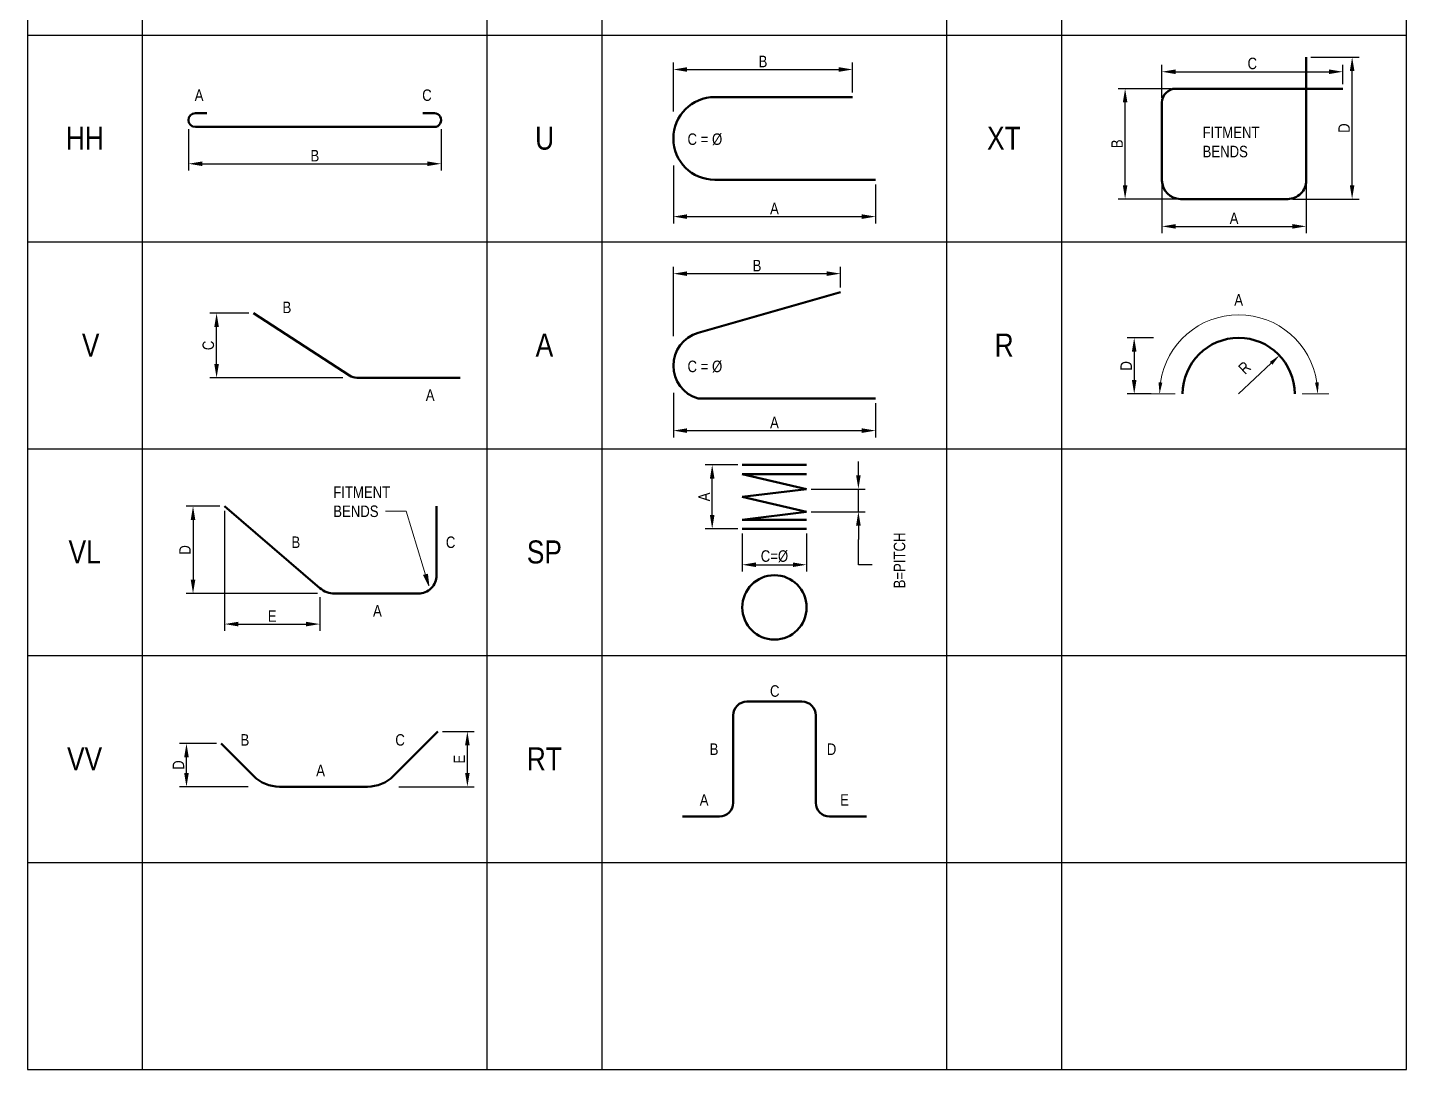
# Model space of a CAD drawing. Header units: metres. Extents: x 1.247 to 2.022, y 1.83 to 2.31.
# Drawn here: x 1.2473 to 1.5473, y 1.83 to 2.0567 of the extents above; entities that cross this region are included whole.
import ezdxf

# ---------------------------------------------------------------- set-up
doc = ezdxf.new("R2010")
doc.units = ezdxf.units.M
doc.linetypes.add('JacobsDash', pattern=[0.0045000000000000005, 0.003, -0.0015])
doc.layers.get('Defpoints').update_dxf_attribs({"color": 41})
for name, color, linetype, lineweight in [('D-BDGE', 7, 'Continuous', 13), ('D-ENHA-TEXT', 7, 'Continuous', 9), ('D-ENHA-TEXT-DIMS', 7, 'Continuous', 9)]:
    doc.layers.add(name, color=color, linetype=linetype, lineweight=lineweight)
doc.styles.add('Arial Narrow', font='ARIALN.TTF', dxfattribs={"height": 0.005})
doc.styles.add('Arial Narrow_1', font='ARIALN.TTF', dxfattribs={"height": 0.0025})
doc.dimstyles.new('____ddd____', dxfattribs={"dimscale": 0.3048, "dimtxt": 0.002558577434045649, "dimasz": 0.00984251968503937, "dimexe": 0.004921259842519685, "dimexo": 0.003280839895013123, "dimgap": 0.001640419947506562, "dimtad": 1, "dimdec": 0, "dimlfac": 1000, "dimzin": 0, "dimdsep": 46, "dimtxsty": 'Arial Narrow_1', "dimsah": 1, "dimcen": 0.09, "dimaunit": 1, "dimadec": 4, "dimazin": 0, "dimtfac": 1, "dimtdec": 4, "dimtix": 1, "dimtmove": 0, "dimatfit": 3, "dimfxl": 1, "dimtvp": 1, "dimtolj": 1, "dimtzin": 0, "dimarcsym": 2})
doc.dimstyles.new('____ddd_____1', dxfattribs={"dimscale": 0.3048, "dimtxt": 0.002558577434045649, "dimasz": 0.00984251968503937, "dimexe": 0.004921259842519685, "dimexo": 0.003280839895013123, "dimgap": 0.001640419947506562, "dimtad": 1, "dimdec": 0, "dimlfac": 1000, "dimzin": 0, "dimdsep": 46, "dimtxsty": 'Arial Narrow_1', "dimsah": 1, "dimcen": 0.09, "dimaunit": 1, "dimadec": 4, "dimazin": 0, "dimtfac": 1, "dimtdec": 4, "dimtix": 1, "dimtmove": 1, "dimatfit": 3, "dimfxl": 1, "dimtvp": 1, "dimtolj": 1, "dimtzin": 0, "dimarcsym": 2})
doc.dimstyles.new('Dimension_Angle_T___º__', dxfattribs={"dimscale": 0.3048, "dimtxt": 0.002558577434045649, "dimasz": 0.008202099737532808, "dimexe": 0.007874015748031494, "dimexo": 0.005249343832020996, "dimgap": 0.006561679790026247, "dimtad": 1, "dimdec": 3, "dimlfac": 1000, "dimrnd": 0.001, "dimzin": 0, "dimdsep": 46, "dimtxsty": 'Arial Narrow_1', "dimsah": 1, "dimcen": 0.09, "dimadec": 0, "dimazin": 0, "dimtfac": 1, "dimtdec": 4, "dimtix": 1, "dimtmove": 0, "dimatfit": 3, "dimfxl": 1, "dimtvp": 1, "dimtolj": 1, "dimtzin": 0, "dimlwd": 18, "dimlwe": 18, "dimarcsym": 2})
doc.dimstyles.new('Dimension_Radial_T__mm_', dxfattribs={"dimscale": 0.3048, "dimtxt": 0.002558577434045649, "dimasz": 0.008202099737532808, "dimexe": 0.007874015748031494, "dimexo": 0, "dimgap": 0.006561679790026247, "dimtad": 1, "dimjust": 3, "dimdec": 0, "dimlfac": 1000, "dimzin": 0, "dimdsep": 46, "dimtxsty": 'Arial Narrow_1', "dimsah": 1, "dimcen": 0.09, "dimaunit": 1, "dimadec": 4, "dimazin": 0, "dimtfac": 1, "dimtdec": 4, "dimtix": 1, "dimtmove": 0, "dimatfit": 2, "dimfxl": 1, "dimtvp": 1, "dimtolj": 1, "dimtzin": 0, "dimlwd": 18, "dimlwe": 18, "dimarcsym": 2})

# ---------------------------------------------------------------- blocks, each defined once
blk = doc.blocks.new('DIMBLOCK8-DRG-2871151 - BAR SHAPE DIAGRAM')
at = {"layer": 'D-ENHA-TEXT-DIMS', "color": 0, "lineweight": -2, "transparency": 16777216}
for p, q in [((1.295423336584466, 1.994542031639541), (1.286923336584467, 1.994542031639541)), ((1.288423336584467, 1.983482436619671), (1.288423336584467, 1.991542031639541)), ((1.315917638970658, 1.980482436619671), (1.286923336584467, 1.980482436619671))]:
    blk.add_line(p, q, dxfattribs=at)
at = {"layer": 'D-ENHA-TEXT-DIMS', "color": 0, "transparency": 16777216}
for points in [[(1.287923336584467, 1.991542031639541), (1.288923336584467, 1.991542031639541), (1.288423336584467, 1.994542031639541)], [(1.287923336584467, 1.983482436619671), (1.288923336584467, 1.983482436619671), (1.288423336584467, 1.980482436619671)]]:
    blk.add_solid(points, dxfattribs=at)
at = {"layer": 'Defpoints', "color": 0, "transparency": 16777216}
for p in [(1.288423336584467, 1.994542031639541), (1.296423336584466, 1.994542031639541), (1.316917638970658, 1.980482436619671)]:
    blk.add_point(p, dxfattribs=at)
at = {"layer": 'D-ENHA-TEXT-DIMS', "color": 0, "transparency": 16777216, "insert": (1.286629850909161, 1.987512234129605), "char_height": 0.0025, "width": 0.002485475221644345, "attachment_point": 5, "rotation": 90, "style": 'Arial Narrow_1'}
blk.add_mtext('\\A1;C', dxfattribs=at)
blk = doc.blocks.new('DIMBLOCK9-DRG-2871151 - BAR SHAPE DIAGRAM')
at = {"layer": 'D-ENHA-TEXT-DIMS', "color": 0, "lineweight": -2, "transparency": 16777216}
for p, q in [((1.289131669917793, 1.952532436619671), (1.281798336584456, 1.952532436619671)), ((1.283298336584456, 1.949532436619671), (1.283298336584456, 1.936532436619671)), ((1.310395005859827, 1.933532436619671), (1.281798336584456, 1.933532436619671))]:
    blk.add_line(p, q, dxfattribs=at)
at = {"layer": 'D-ENHA-TEXT-DIMS', "color": 0, "transparency": 16777216}
for points in [[(1.282798336584456, 1.949532436619671), (1.283798336584456, 1.949532436619671), (1.283298336584456, 1.952532436619671)], [(1.282798336584456, 1.936532436619671), (1.283798336584456, 1.936532436619671), (1.283298336584456, 1.933532436619671)]]:
    blk.add_solid(points, dxfattribs=at)
at = {"layer": 'Defpoints', "color": 0, "transparency": 16777216}
for p in [(1.290131669917793, 1.952532436619671), (1.283298336584456, 1.933532436619671), (1.311395005859827, 1.933532436619671)]:
    blk.add_point(p, dxfattribs=at)
at = {"layer": 'D-ENHA-TEXT-DIMS', "color": 0, "transparency": 16777216, "insert": (1.281548336584457, 1.943032436619671), "char_height": 0.0025, "width": 0.002485475221644345, "attachment_point": 5, "rotation": 90, "style": 'Arial Narrow_1'}
blk.add_mtext('\\A1;D', dxfattribs=at)
blk = doc.blocks.new('DIMBLOCK10-DRG-2871151 - BAR SHAPE DIAGRAM')
at = {"layer": 'D-ENHA-TEXT-DIMS', "color": 0, "lineweight": -2, "transparency": 16777216}
for p, q in [((1.28838412302241, 1.900946650181904), (1.280369425162027, 1.900946650181904)), ((1.281869425162027, 1.89453243661967), (1.281869425162027, 1.897946650181904)), ((1.295271233962498, 1.89153243661967), (1.280369425162027, 1.89153243661967))]:
    blk.add_line(p, q, dxfattribs=at)
at = {"layer": 'D-ENHA-TEXT-DIMS', "color": 0, "transparency": 16777216}
for points in [[(1.281369425162027, 1.897946650181904), (1.282369425162027, 1.897946650181904), (1.281869425162027, 1.900946650181904)], [(1.281369425162027, 1.89453243661967), (1.282369425162027, 1.89453243661967), (1.281869425162027, 1.89153243661967)]]:
    blk.add_solid(points, dxfattribs=at)
at = {"layer": 'Defpoints', "color": 0, "transparency": 16777216}
for p in [(1.281869425162027, 1.900946650181904), (1.28938412302241, 1.900946650181904), (1.296271233962498, 1.89153243661967)]:
    blk.add_point(p, dxfattribs=at)
at = {"layer": 'D-ENHA-TEXT-DIMS', "color": 0, "transparency": 16777216, "insert": (1.280119425162028, 1.896239543400787), "char_height": 0.0025, "width": 0.002485475221644345, "attachment_point": 5, "rotation": 90, "style": 'Arial Narrow_1'}
blk.add_mtext('\\A1;D', dxfattribs=at)
blk = doc.blocks.new('DIMBLOCK11-DRG-2871151 - BAR SHAPE DIAGRAM')
at = {"layer": 'D-ENHA-TEXT-DIMS', "color": 0, "lineweight": -2, "transparency": 16777216}
for p, q in [((1.337548336584351, 1.90353243661967), (1.34448451169576, 1.90353243661967)), ((1.34298451169576, 1.89453243661967), (1.34298451169576, 1.900532436619671)), ((1.328075439206447, 1.89153243661967), (1.34448451169576, 1.89153243661967))]:
    blk.add_line(p, q, dxfattribs=at)
at = {"layer": 'D-ENHA-TEXT-DIMS', "color": 0, "transparency": 16777216}
for points in [[(1.34248451169576, 1.900532436619671), (1.34348451169576, 1.900532436619671), (1.34298451169576, 1.90353243661967)], [(1.34248451169576, 1.89453243661967), (1.34348451169576, 1.89453243661967), (1.34298451169576, 1.89153243661967)]]:
    blk.add_solid(points, dxfattribs=at)
at = {"layer": 'Defpoints', "color": 0, "transparency": 16777216}
for p in [(1.336548336584351, 1.90353243661967), (1.34298451169576, 1.90353243661967), (1.327075439206447, 1.89153243661967)]:
    blk.add_point(p, dxfattribs=at)
at = {"layer": 'D-ENHA-TEXT-DIMS', "color": 0, "transparency": 16777216, "insert": (1.34123451169576, 1.89753243661967), "char_height": 0.0025, "width": 0.0022905359885742, "attachment_point": 5, "rotation": 90, "style": 'Arial Narrow_1'}
blk.add_mtext('\\A1;E', dxfattribs=at)
blk = doc.blocks.new('DIMBLOCK19-DRG-2871151 - BAR SHAPE DIAGRAM')
at = {"layer": 'D-ENHA-TEXT-DIMS', "color": 0, "lineweight": -2, "transparency": 16777216}
for p, q in [((1.38779833658446, 2.026645407037716), (1.38779833658446, 2.01403243661967)), ((1.43179833658446, 2.02253243661967), (1.43179833658446, 2.01403243661967)), ((1.390798336584459, 2.01553243661967), (1.42879833658446, 2.01553243661967))]:
    blk.add_line(p, q, dxfattribs=at)
at = {"layer": 'D-ENHA-TEXT-DIMS', "color": 0, "transparency": 16777216}
for points in [[(1.390798336584459, 2.01603243661967), (1.390798336584459, 2.01503243661967), (1.38779833658446, 2.01553243661967)], [(1.42879833658446, 2.01603243661967), (1.42879833658446, 2.01503243661967), (1.43179833658446, 2.01553243661967)]]:
    blk.add_solid(points, dxfattribs=at)
at = {"layer": 'Defpoints', "color": 0, "transparency": 16777216}
for p in [(1.38779833658446, 2.027645407037716), (1.43179833658446, 2.02353243661967), (1.43179833658446, 2.01553243661967)]:
    blk.add_point(p, dxfattribs=at)
at = {"layer": 'D-ENHA-TEXT-DIMS', "color": 0, "transparency": 16777216, "insert": (1.40979833658446, 2.01728243661967), "char_height": 0.0025, "width": 0.0022905359885742, "attachment_point": 5, "style": 'Arial Narrow_1'}
blk.add_mtext('\\A1;A', dxfattribs=at)
blk = doc.blocks.new('DIMBLOCK20-DRG-2871151 - BAR SHAPE DIAGRAM')
at = {"layer": 'D-ENHA-TEXT-DIMS', "color": 0, "lineweight": -2, "transparency": 16777216}
for p, q in [((1.38779833658446, 2.038419466201624), (1.38779833658446, 2.04903243661967)), ((1.42679833658446, 2.04253243661967), (1.42679833658446, 2.04903243661967)), ((1.390798336584459, 2.04753243661967), (1.42379833658446, 2.04753243661967))]:
    blk.add_line(p, q, dxfattribs=at)
at = {"layer": 'D-ENHA-TEXT-DIMS', "color": 0, "transparency": 16777216}
for points in [[(1.390798336584459, 2.04803243661967), (1.390798336584459, 2.047032436619669), (1.38779833658446, 2.04753243661967)], [(1.42379833658446, 2.04803243661967), (1.42379833658446, 2.047032436619669), (1.42679833658446, 2.04753243661967)]]:
    blk.add_solid(points, dxfattribs=at)
at = {"layer": 'Defpoints', "color": 0, "transparency": 16777216}
for p in [(1.42679833658446, 2.04753243661967), (1.42679833658446, 2.04153243661967), (1.38779833658446, 2.037419466201624)]:
    blk.add_point(p, dxfattribs=at)
at = {"layer": 'D-ENHA-TEXT-DIMS', "color": 0, "transparency": 16777216, "insert": (1.40729833658446, 2.04928243661967), "char_height": 0.0025, "width": 0.0022905359885742, "attachment_point": 5, "style": 'Arial Narrow_1'}
blk.add_mtext('\\A1;B', dxfattribs=at)
blk = doc.blocks.new('DIMBLOCK21-DRG-2871151 - BAR SHAPE DIAGRAM')
at = {"layer": 'D-ENHA-TEXT-DIMS', "color": 0, "lineweight": -2, "transparency": 16777216}
for p, q in [((1.38779833658446, 1.97722040703771), (1.38779833658446, 1.96748243661967)), ((1.43179833658446, 1.97498243661967), (1.43179833658446, 1.96748243661967)), ((1.390798336584459, 1.96898243661967), (1.42879833658446, 1.96898243661967))]:
    blk.add_line(p, q, dxfattribs=at)
at = {"layer": 'D-ENHA-TEXT-DIMS', "color": 0, "transparency": 16777216}
for points in [[(1.390798336584459, 1.96948243661967), (1.390798336584459, 1.96848243661967), (1.38779833658446, 1.96898243661967)], [(1.42879833658446, 1.96948243661967), (1.42879833658446, 1.96848243661967), (1.43179833658446, 1.96898243661967)]]:
    blk.add_solid(points, dxfattribs=at)
at = {"layer": 'Defpoints', "color": 0, "transparency": 16777216}
for p in [(1.38779833658446, 1.97822040703771), (1.43179833658446, 1.97598243661967), (1.43179833658446, 1.96898243661967)]:
    blk.add_point(p, dxfattribs=at)
at = {"layer": 'D-ENHA-TEXT-DIMS', "color": 0, "transparency": 16777216, "insert": (1.40979833658446, 1.97073243661967), "char_height": 0.0025, "width": 0.0022905359885742, "attachment_point": 5, "style": 'Arial Narrow_1'}
blk.add_mtext('\\A1;A', dxfattribs=at)
blk = doc.blocks.new('DIMBLOCK22-DRG-2871151 - BAR SHAPE DIAGRAM')
at = {"layer": 'D-ENHA-TEXT-DIMS', "color": 0, "lineweight": -2, "transparency": 16777216}
for p, q in [((1.38779833658446, 1.989541947586657), (1.38779833658446, 2.004627603213764)), ((1.424188541652094, 2.000127603213764), (1.424188541652094, 2.004627603213764)), ((1.390798336584459, 2.003127603213764), (1.421188541652094, 2.003127603213764))]:
    blk.add_line(p, q, dxfattribs=at)
at = {"layer": 'D-ENHA-TEXT-DIMS', "color": 0, "transparency": 16777216}
for points in [[(1.390798336584459, 2.003627603213765), (1.390798336584459, 2.002627603213764), (1.38779833658446, 2.003127603213764)], [(1.421188541652094, 2.003627603213765), (1.421188541652094, 2.002627603213764), (1.424188541652094, 2.003127603213764)]]:
    blk.add_solid(points, dxfattribs=at)
at = {"layer": 'Defpoints', "color": 0, "transparency": 16777216}
for p in [(1.424188541652094, 2.003127603213764), (1.424188541652094, 1.999127603213764), (1.38779833658446, 1.988541947586657)]:
    blk.add_point(p, dxfattribs=at)
at = {"layer": 'D-ENHA-TEXT-DIMS', "color": 0, "transparency": 16777216, "insert": (1.405993439118276, 2.004877603213764), "char_height": 0.0025, "width": 0.0022905359885742, "attachment_point": 5, "style": 'Arial Narrow_1'}
blk.add_mtext('\\A1;B', dxfattribs=at)
blk = doc.blocks.new('DIMBLOCK23-DRG-2871151 - BAR SHAPE DIAGRAM')
at = {"layer": 'D-ENHA-TEXT-DIMS', "color": 0, "lineweight": -2, "transparency": 16777216}
for p, q in [((1.40179833658446, 1.961511738015435), (1.394752622531549, 1.961511738015435)), ((1.396252622531549, 1.950609460958639), (1.396252622531549, 1.958511738015435)), ((1.40179833658446, 1.947609460958639), (1.394752622531549, 1.947609460958639))]:
    blk.add_line(p, q, dxfattribs=at)
at = {"layer": 'D-ENHA-TEXT-DIMS', "color": 0, "transparency": 16777216}
for points in [[(1.395752622531549, 1.958511738015435), (1.396752622531549, 1.958511738015435), (1.396252622531549, 1.961511738015435)], [(1.395752622531549, 1.950609460958639), (1.396752622531549, 1.950609460958639), (1.396252622531549, 1.947609460958639)]]:
    blk.add_solid(points, dxfattribs=at)
at = {"layer": 'Defpoints', "color": 0, "transparency": 16777216}
for p in [(1.396252622531549, 1.961511738015435), (1.40279833658446, 1.961511738015435), (1.40279833658446, 1.947609460958639)]:
    blk.add_point(p, dxfattribs=at)
at = {"layer": 'D-ENHA-TEXT-DIMS', "color": 0, "transparency": 16777216, "insert": (1.394502622531549, 1.954560599487036), "char_height": 0.0025, "width": 0.0022905359885742, "attachment_point": 5, "rotation": 90, "style": 'Arial Narrow_1'}
blk.add_mtext('\\A1;A', dxfattribs=at)
blk = doc.blocks.new('DIMBLOCK24-DRG-2871151 - BAR SHAPE DIAGRAM')
at = {"layer": 'D-ENHA-TEXT-DIMS', "color": 0, "lineweight": -2, "transparency": 16777216}
for p, q in [((1.428061038015152, 1.959279583339677), (1.428061038015152, 1.962279583339677)), ((1.417798336584459, 1.956279583339677), (1.429561038015152, 1.956279583339677)), ((1.428061038015152, 1.951328444811279), (1.428061038015152, 1.956279583339677)), ((1.41779833658446, 1.951328444811279), (1.429561038015152, 1.951328444811279)), ((1.428061038015152, 1.948328444811279), (1.428061038015152, 1.945328444811279)), ((1.428061038015152, 1.939797816465635), (1.428061038015152, 1.945328444811279)), ((1.431061038015152, 1.939797816465635), (1.428061038015152, 1.939797816465635))]:
    blk.add_line(p, q, dxfattribs=at)
at = {"layer": 'D-ENHA-TEXT-DIMS', "color": 0, "transparency": 16777216}
for points in [[(1.427561038015152, 1.959279583339677), (1.428561038015152, 1.959279583339677), (1.428061038015152, 1.956279583339677)], [(1.427561038015152, 1.948328444811279), (1.428561038015152, 1.948328444811279), (1.428061038015152, 1.951328444811279)]]:
    blk.add_solid(points, dxfattribs=at)
at = {"layer": 'Defpoints', "color": 0, "transparency": 16777216}
for p in [(1.416798336584459, 1.956279583339677), (1.428061038015152, 1.956279583339677), (1.41679833658446, 1.951328444811279)]:
    blk.add_point(p, dxfattribs=at)
at = {"layer": 'D-ENHA-TEXT-DIMS', "color": 0, "transparency": 16777216, "insert": (1.435755558251624, 1.934654261892171), "char_height": 0.0025, "width": 0.01462044248026085, "attachment_point": 1, "rotation": 89.99999999999991, "line_spacing_factor": 0.9746961653507233, "style": 'Arial Narrow_1'}
blk.add_mtext('\\A1;B=PITCH', dxfattribs=at)
blk = doc.blocks.new('DIMBLOCK25-DRG-2871151 - BAR SHAPE DIAGRAM')
at = {"layer": 'D-ENHA-TEXT-DIMS', "color": 0, "lineweight": -2, "transparency": 16777216}
for p, q in [((1.402798336584459, 1.946609460958639), (1.402798336584459, 1.938306178694881)), ((1.416798336584459, 1.946609460958639), (1.416798336584459, 1.938306178694881)), ((1.405798336584459, 1.939806178694881), (1.41379833658446, 1.939806178694881))]:
    blk.add_line(p, q, dxfattribs=at)
at = {"layer": 'D-ENHA-TEXT-DIMS', "color": 0, "transparency": 16777216}
for points in [[(1.405798336584459, 1.940306178694881), (1.405798336584459, 1.939306178694881), (1.402798336584459, 1.939806178694881)], [(1.41379833658446, 1.940306178694881), (1.41379833658446, 1.939306178694881), (1.416798336584459, 1.939806178694881)]]:
    blk.add_solid(points, dxfattribs=at)
at = {"layer": 'Defpoints', "color": 0, "transparency": 16777216}
for p in [(1.402798336584459, 1.947609460958639), (1.416798336584459, 1.947609460958639), (1.416798336584459, 1.939806178694881)]:
    blk.add_point(p, dxfattribs=at)
at = {"layer": 'D-ENHA-TEXT-DIMS', "color": 0, "transparency": 16777216, "insert": (1.409798336584459, 1.941652529308797), "char_height": 0.0025, "width": 0.007164016815327818, "attachment_point": 5, "style": 'Arial Narrow_1'}
blk.add_mtext('\\A1;C=Ø', dxfattribs=at)
blk = doc.blocks.new('DIMBLOCK30-DRG-2871151 - BAR SHAPE DIAGRAM')
at = {"layer": 'D-ENHA-TEXT-DIMS', "color": 0, "lineweight": -2, "transparency": 16777216}
for p, q in [((1.494110836584455, 2.02236108305483), (1.494110836584455, 2.011910183984006)), ((1.525485836584454, 2.02236108305483), (1.525485836584454, 2.011910183984006)), ((1.497110836584455, 2.013410183984006), (1.522485836584454, 2.013410183984006))]:
    blk.add_line(p, q, dxfattribs=at)
at = {"layer": 'D-ENHA-TEXT-DIMS', "color": 0, "transparency": 16777216}
for points in [[(1.497110836584455, 2.013910183984006), (1.497110836584455, 2.012910183984006), (1.494110836584455, 2.013410183984006)], [(1.522485836584454, 2.013910183984006), (1.522485836584454, 2.012910183984006), (1.525485836584454, 2.013410183984006)]]:
    blk.add_solid(points, dxfattribs=at)
at = {"layer": 'Defpoints', "color": 0, "transparency": 16777216}
for p in [(1.494110836584455, 2.02336108305483), (1.525485836584454, 2.02336108305483), (1.525485836584454, 2.013410183984006)]:
    blk.add_point(p, dxfattribs=at)
at = {"layer": 'D-ENHA-TEXT-DIMS', "color": 0, "transparency": 16777216, "insert": (1.509798336584455, 2.015160183984006), "char_height": 0.0025, "width": 0.0022905359885742, "attachment_point": 5, "style": 'Arial Narrow_1'}
blk.add_mtext('\\A1;A', dxfattribs=at)
blk = doc.blocks.new('DIMBLOCK31-DRG-2871151 - BAR SHAPE DIAGRAM')
at = {"layer": 'D-ENHA-TEXT-DIMS', "color": 0, "lineweight": -2, "transparency": 16777216}
for p, q in [((1.496110836584456, 2.043361083054831), (1.484593224759724, 2.043361083054831)), ((1.486093224759724, 2.022361083054832), (1.486093224759724, 2.04036108305483)), ((1.497110836584456, 2.019361083054832), (1.484593224759724, 2.019361083054832))]:
    blk.add_line(p, q, dxfattribs=at)
at = {"layer": 'D-ENHA-TEXT-DIMS', "color": 0, "transparency": 16777216}
for points in [[(1.485593224759724, 2.04036108305483), (1.486593224759724, 2.04036108305483), (1.486093224759724, 2.043361083054831)], [(1.485593224759724, 2.022361083054832), (1.486593224759724, 2.022361083054832), (1.486093224759724, 2.019361083054832)]]:
    blk.add_solid(points, dxfattribs=at)
at = {"layer": 'Defpoints', "color": 0, "transparency": 16777216}
for p in [(1.486093224759724, 2.043361083054831), (1.497110836584456, 2.043361083054831), (1.498110836584456, 2.019361083054832)]:
    blk.add_point(p, dxfattribs=at)
at = {"layer": 'D-ENHA-TEXT-DIMS', "color": 0, "transparency": 16777216, "insert": (1.484343224759725, 2.03136108305483), "char_height": 0.0025, "width": 0.0022905359885742, "attachment_point": 5, "rotation": 90, "style": 'Arial Narrow_1'}
blk.add_mtext('\\A1;B', dxfattribs=at)
blk = doc.blocks.new('DIMBLOCK32-DRG-2871151 - BAR SHAPE DIAGRAM')
at = {"layer": 'D-ENHA-TEXT-DIMS', "color": 0, "lineweight": -2, "transparency": 16777216}
for p, q in [((1.494110836584455, 2.04136108305483), (1.494110836584455, 2.048543774174142)), ((1.497110836584455, 2.047043774174142), (1.530432075203522, 2.047043774174142)), ((1.533432075203522, 2.04436108305483), (1.533432075203522, 2.048543774174142))]:
    blk.add_line(p, q, dxfattribs=at)
at = {"layer": 'D-ENHA-TEXT-DIMS', "color": 0, "transparency": 16777216}
for points in [[(1.497110836584455, 2.047543774174142), (1.497110836584455, 2.046543774174142), (1.494110836584455, 2.047043774174142)], [(1.530432075203522, 2.047543774174142), (1.530432075203522, 2.046543774174142), (1.533432075203522, 2.047043774174142)]]:
    blk.add_solid(points, dxfattribs=at)
at = {"layer": 'Defpoints', "color": 0, "transparency": 16777216}
for p in [(1.533432075203522, 2.047043774174142), (1.533432075203522, 2.04336108305483), (1.494110836584455, 2.04036108305483)]:
    blk.add_point(p, dxfattribs=at)
at = {"layer": 'D-ENHA-TEXT-DIMS', "color": 0, "transparency": 16777216, "insert": (1.513771455893989, 2.048837259849449), "char_height": 0.0025, "width": 0.002485475221644345, "attachment_point": 5, "style": 'Arial Narrow_1'}
blk.add_mtext('\\A1;C', dxfattribs=at)
blk = doc.blocks.new('DIMBLOCK33-DRG-2871151 - BAR SHAPE DIAGRAM')
at = {"layer": 'D-ENHA-TEXT-DIMS', "color": 0, "lineweight": -2, "transparency": 16777216}
for p, q in [((1.526485836584454, 2.050196762085101), (1.536985836584456, 2.050196762085101)), ((1.535485836584456, 2.022361083054832), (1.535485836584456, 2.047196762085101)), ((1.522485836584455, 2.019361083054832), (1.536985836584456, 2.019361083054832))]:
    blk.add_line(p, q, dxfattribs=at)
at = {"layer": 'D-ENHA-TEXT-DIMS', "color": 0, "transparency": 16777216}
for points in [[(1.534985836584456, 2.047196762085101), (1.535985836584456, 2.047196762085101), (1.535485836584456, 2.050196762085101)], [(1.534985836584456, 2.022361083054832), (1.535985836584456, 2.022361083054832), (1.535485836584456, 2.019361083054832)]]:
    blk.add_solid(points, dxfattribs=at)
at = {"layer": 'Defpoints', "color": 0, "transparency": 16777216}
for p in [(1.525485836584455, 2.050196762085101), (1.535485836584456, 2.050196762085101), (1.521485836584455, 2.019361083054832)]:
    blk.add_point(p, dxfattribs=at)
at = {"layer": 'D-ENHA-TEXT-DIMS', "color": 0, "transparency": 16777216, "insert": (1.533735836584456, 2.034778922569966), "char_height": 0.0025, "width": 0.002485475221644345, "attachment_point": 5, "rotation": 90, "style": 'Arial Narrow_1'}
blk.add_mtext('\\A1;D', dxfattribs=at)
blk = doc.blocks.new('DIMBLOCK34-DRG-2871151 - BAR SHAPE DIAGRAM')
at = {"layer": 'D-ENHA-TEXT-DIMS', "color": 0, "lineweight": -2, "transparency": 16777216}
for p, q in [((1.492250306673229, 1.989159957269125), (1.486572773025554, 1.989159957269125)), ((1.488072773025554, 1.986159957269125), (1.488072773025554, 1.979972457269124)), ((1.491770025463091, 1.976972457269124), (1.486572773025554, 1.976972457269124))]:
    blk.add_line(p, q, dxfattribs=at)
at = {"layer": 'D-ENHA-TEXT-DIMS', "color": 0, "transparency": 16777216}
for points in [[(1.487572773025554, 1.986159957269125), (1.488572773025554, 1.986159957269125), (1.488072773025554, 1.989159957269125)], [(1.487572773025554, 1.979972457269124), (1.488572773025554, 1.979972457269124), (1.488072773025554, 1.976972457269124)]]:
    blk.add_solid(points, dxfattribs=at)
at = {"layer": 'Defpoints', "color": 0, "transparency": 16777216}
for p in [(1.493250306673229, 1.989159957269125), (1.488072773025554, 1.976972457269124), (1.492770025463091, 1.976972457269124)]:
    blk.add_point(p, dxfattribs=at)
at = {"layer": 'D-ENHA-TEXT-DIMS', "color": 0, "transparency": 16777216, "insert": (1.486322773025554, 1.983066207269124), "char_height": 0.0025, "width": 0.002485475221644345, "attachment_point": 5, "rotation": 90, "style": 'Arial Narrow_1'}
blk.add_mtext('\\A1;D', dxfattribs=at)
blk = doc.blocks.new('DIMBLOCK35-DRG-2871151 - BAR SHAPE DIAGRAM')
at = {"layer": 'D-ENHA-TEXT-DIMS', "color": 0, "lineweight": 18, "transparency": 16777216}
blk.add_line((1.510798336584454, 1.976972457269123), (1.51784384928098, 1.983621397567628), dxfattribs=at)
at = {"layer": 'D-ENHA-TEXT-DIMS', "color": 0, "transparency": 16777216}
blk.add_solid([(1.517557873354163, 1.98392443037178), (1.518129825207798, 1.983318364763476), (1.51966204610589, 1.985337253128533)], dxfattribs=at)
at = {"layer": 'Defpoints', "color": 0, "transparency": 16777216}
for p in [(1.51966204610589, 1.985337253128533), (1.510798336584454, 1.976972457269123)]:
    blk.add_point(p, dxfattribs=at)
at = {"layer": 'D-ENHA-TEXT-DIMS', "color": 0, "lineweight": 18, "transparency": 16777216, "insert": (1.512090480703542, 1.982660583290758), "char_height": 0.0025, "width": 0.002485475221644345, "attachment_point": 5, "rotation": 43.341257125485235, "style": 'Arial Narrow_1'}
blk.add_mtext('\\A1;R', dxfattribs=at)
blk = doc.blocks.new('DIMBLOCK36-DRG-2871151 - BAR SHAPE DIAGRAM')
at = {"layer": 'D-ENHA-TEXT-DIMS', "color": 0, "lineweight": 18, "transparency": 16777216}
for p, q in [((1.497010836584455, 1.976972457269123), (1.491195143081828, 1.976972457269123)), ((1.524585836584455, 1.976972457269123), (1.530401530087082, 1.976972457269123))]:
    blk.add_line(p, q, dxfattribs=at)
blk.add_arc((1.510798336584455, 1.976972457269123), 0.01720319350262693, 8.333673080638945, 171.666326919361, dxfattribs=at)
at = {"layer": 'D-ENHA-TEXT-DIMS', "color": 0, "transparency": 16777216}
for points in [[(1.494192360693377, 1.979435573635754), (1.493361230108981, 1.979496124408871), (1.493595143081828, 1.976972457269123)], [(1.528235443059929, 1.979496124408871), (1.527404312475532, 1.979435573635754), (1.528001530087082, 1.976972457269123)]]:
    blk.add_solid(points, dxfattribs=at)
at = {"layer": 'Defpoints', "color": 0, "transparency": 16777216}
for p in [(1.519399933335768, 1.991870859868617), (1.498610836584455, 1.976972457269123), (1.510798336584455, 1.976972457269123), (1.522985836584455, 1.976972457269123)]:
    blk.add_point(p, dxfattribs=at)
at = {"layer": 'D-ENHA-TEXT-DIMS', "color": 0, "lineweight": 18, "transparency": 16777216, "insert": (1.510798336584455, 1.99742565077175), "char_height": 0.0025, "width": 0.0022905359885742, "attachment_point": 5, "style": 'Arial Narrow_1'}
blk.add_mtext('\\A1;A', dxfattribs=at)
blk = doc.blocks.new('DIMBLOCK39-DRG-2871151 - BAR SHAPE DIAGRAM')
at = {"layer": 'D-ENHA-TEXT-DIMS', "color": 0, "lineweight": -2, "transparency": 16777216}
for p, q in [((1.282298336584459, 2.034564272299438), (1.282298336584459, 2.025532436619671)), ((1.33729833658446, 2.034564272299438), (1.33729833658446, 2.025532436619671)), ((1.285298336584459, 2.027032436619671), (1.33429833658446, 2.027032436619671))]:
    blk.add_line(p, q, dxfattribs=at)
at = {"layer": 'D-ENHA-TEXT-DIMS', "color": 0, "transparency": 16777216}
for points in [[(1.285298336584459, 2.027532436619671), (1.285298336584459, 2.026532436619671), (1.282298336584459, 2.027032436619671)], [(1.33429833658446, 2.027532436619671), (1.33429833658446, 2.026532436619671), (1.33729833658446, 2.027032436619671)]]:
    blk.add_solid(points, dxfattribs=at)
at = {"layer": 'Defpoints', "color": 0, "transparency": 16777216}
for p in [(1.282298336584459, 2.035564272299438), (1.33729833658446, 2.035564272299438), (1.33729833658446, 2.027032436619671)]:
    blk.add_point(p, dxfattribs=at)
at = {"layer": 'D-ENHA-TEXT-DIMS', "color": 0, "transparency": 16777216, "insert": (1.309798336584459, 2.028782436619671), "char_height": 0.0025, "width": 0.0022905359885742, "attachment_point": 5, "style": 'Arial Narrow_1'}
blk.add_mtext('\\A1;B', dxfattribs=at)
blk = doc.blocks.new('DIMBLOCK40-DRG-2871151 - BAR SHAPE DIAGRAM')
at = {"layer": 'D-ENHA-TEXT-DIMS', "color": 0, "lineweight": -2, "transparency": 16777216}
for p, q in [((1.290131669917792, 1.95153243661967), (1.290131669917792, 1.92539780817956)), ((1.310894000098189, 1.932767989287613), (1.310894000098189, 1.92539780817956)), ((1.293131669917792, 1.92689780817956), (1.307894000098189, 1.92689780817956))]:
    blk.add_line(p, q, dxfattribs=at)
at = {"layer": 'D-ENHA-TEXT-DIMS', "color": 0, "transparency": 16777216}
for points in [[(1.293131669917792, 1.92739780817956), (1.293131669917792, 1.926397808179561), (1.290131669917792, 1.92689780817956)], [(1.307894000098189, 1.92739780817956), (1.307894000098189, 1.926397808179561), (1.310894000098189, 1.92689780817956)]]:
    blk.add_solid(points, dxfattribs=at)
at = {"layer": 'Defpoints', "color": 0, "transparency": 16777216}
for p in [(1.290131669917792, 1.95253243661967), (1.310894000098189, 1.933767989287613), (1.310894000098189, 1.92689780817956)]:
    blk.add_point(p, dxfattribs=at)
at = {"layer": 'D-ENHA-TEXT-DIMS', "color": 0, "transparency": 16777216, "insert": (1.300512835007991, 1.92864780817956), "char_height": 0.0025, "width": 0.0022905359885742, "attachment_point": 5, "style": 'Arial Narrow_1'}
blk.add_mtext('\\A1;E', dxfattribs=at)

msp = doc.modelspace()

# ---------------------------------------------------------------- hatches: boundary and pattern name
at = {"layer": 'D-ENHA-TEXT'}
msp.add_hatch(color=256, dxfattribs=at).paths.add_polyline_path([(1.33460248068951, 1.935246265903779), (1.33429104717723, 1.937765656543044), (1.33344814656862, 1.937507202161868)])

# ---------------------------------------------------------------- linework, layer by layer
at = {"layer": 'D-BDGE', "lineweight": 25}
for p, q in [((1.247298336584459, 2.31003243661967), (1.247298336584459, 1.830032436619414)), ((1.547298336584455, 1.830032436619414), (1.547298336584455, 2.31003243661967)), ((1.272298336584459, 1.830032436619414), (1.272298336584459, 2.300032436619671)), ((1.34729833658446, 1.830032436619414), (1.34729833658446, 2.300032436619671)), ((1.372298336584455, 1.830032436619414), (1.372298336584455, 2.300032436619671)), ((1.447298336584455, 1.830032436619414), (1.447298336584455, 2.300032436619671)), ((1.472298336584455, 1.830032436619414), (1.472298336584455, 2.300032436619671)), ((1.247298336584459, 2.055032436619671), (1.547298336584455, 2.055032436619671)), ((1.247298336584459, 2.010032436619671), (1.547298336584455, 2.010032436619671)), ((1.247298336584459, 1.965032436619671), (1.547298336584455, 1.965032436619671)), ((1.247298336584459, 1.920032436619671), (1.547298336584455, 1.920032436619671)), ((1.247298336584459, 1.875032436619671), (1.547298336584455, 1.875032436619671)), ((1.247298336584459, 1.830032436619414), (1.547298336584455, 1.830032436619414))]:
    msp.add_line(p, q, dxfattribs=at)
at = {"layer": 'D-BDGE', "lineweight": 50}
for p, q in [((1.525485836584454, 2.02336108305483), (1.525485836584454, 2.0501967620851)), ((1.533432075203522, 2.04336108305483), (1.497110836584455, 2.04336108305483)), ((1.39679833658446, 2.04153243661967), (1.42679833658446, 2.04153243661967)), ((1.494110836584455, 2.04036108305483), (1.494110836584455, 2.02336108305483)), ((1.283798336584459, 2.03803243661967), (1.286298336584459, 2.03803243661967)), ((1.33579833658446, 2.03803243661967), (1.33329833658446, 2.03803243661967)), ((1.33579833658446, 2.03503243661967), (1.283798336584459, 2.03503243661967)), ((1.43179833658446, 2.02353243661967), (1.39679833658446, 2.02353243661967)), ((1.498110836584455, 2.019361083054831), (1.521485836584454, 2.019361083054831)), ((1.393167409191438, 1.990232436619658), (1.424188541652094, 1.999127603213764)), ((1.296423336584465, 1.99454203163954), (1.317327937740826, 1.980966424915834)), ((1.318961854845871, 1.98048243661967), (1.341444948747222, 1.98048243661967)), ((1.43179833658446, 1.97598243661967), (1.393167409191437, 1.97598243661967)), ((1.402798336584459, 1.961511738015434), (1.416798336584459, 1.961511738015434)), ((1.402798336584459, 1.959511738015434), (1.416798336584459, 1.956279583339676)), ((1.402798336584459, 1.954560599487036), (1.416798336584459, 1.951328444811278)), ((1.310894000098189, 1.934736153607845), (1.290131669917792, 1.95253243661967)), ((1.336298336584455, 1.95253243661967), (1.336298336584455, 1.93753243661967)), ((1.402798336584459, 1.949609460958638), (1.416798336584459, 1.949609460958638)), ((1.402798336584459, 1.947609460958639), (1.416798336584459, 1.947609460958639)), ((1.332298336584455, 1.93353243661967), (1.314147956965465, 1.93353243661967)), ((1.403811372440523, 1.910032436619671), (1.415785300728396, 1.910032436619671)), ((1.400811372440522, 1.888032436619672), (1.400811372440522, 1.907032436619672)), ((1.418785300728396, 1.907032436619672), (1.418785300728396, 1.888032436619672)), ((1.326891482334626, 1.893875582370162), (1.33654833658435, 1.90353243661967)), ((1.28938412302241, 1.900946650181903), (1.296455190834371, 1.893875582370133)), ((1.302112045083861, 1.891532436619669), (1.321234628085083, 1.891532436619669)), ((1.397811372440523, 1.88503243661967), (1.389774991601751, 1.88503243661967)), ((1.421785300728396, 1.88503243661967), (1.429821681567167, 1.88503243661967))]:
    msp.add_line(p, q, dxfattribs=at)
at = {"layer": 'D-BDGE', "lineweight": 18}
for p, q in [((1.38779833658446, 2.03153243661967), (1.38779833658446, 2.03353243661967)), ((1.510798336584455, 1.989159957269124), (1.509798336584455, 1.989159957269124)), ((1.38779833658446, 1.982107436619664), (1.38779833658446, 1.984107436619664))]:
    msp.add_line(p, q, dxfattribs=at)
at = {"layer": 'D-BDGE', "linetype": 'JacobsDash', "lineweight": 50}
for p, q in [((1.402798336584459, 1.959511738015434), (1.416798336584459, 1.959511738015434)), ((1.416798336584459, 1.956279583339676), (1.402798336584459, 1.954560599487036)), ((1.416798336584459, 1.951328444811278), (1.402798336584459, 1.949609460958638))]:
    msp.add_line(p, q, dxfattribs=at)
at = {"layer": 'D-BDGE', "lineweight": 50}
msp.add_circle((1.409798336584459, 1.93053243661967), 0.007000000000000117, dxfattribs=at)
for centre, radius, start, end in [((1.497110836584455, 2.04036108305483), 0.003000000000000114, 90, 180), ((1.39679833658446, 2.03253243661967), 0.009000000000000119, 90, 269.9999999999996), ((1.283798336584459, 2.03653243661967), 0.001499999999999613, 90, 269.9999999999996), ((1.33579833658446, 2.03653243661967), 0.001499999999999613, 269.9999999999996, 90), ((1.498110836584455, 2.02336108305483), 0.004000000000000004, 180, 269.9999999999996), ((1.521485836584454, 2.02336108305483), 0.004000000000000226, 269.9999999999996, 0), ((1.395210470064968, 1.983107436619664), 0.007412133480508031, 106.0000000000011, 253.9999999999915), ((1.510798336584455, 1.976972457269123), 0.01218750000000024, 0, 180), ((1.318961854845871, 1.983482436619669), 0.002999999999999992, 237, 269.9999999999996), ((1.332298336584455, 1.93753243661967), 0.004000000000000004, 269.9999999999996, 0), ((1.314147956965465, 1.938532436619654), 0.00499999999998324, 229.3987053549041, 269.9999999999996), ((1.403811372440523, 1.907032436619672), 0.003000000000000114, 90, 180), ((1.415785300728396, 1.907032436619672), 0.003000000000000114, 0, 90), ((1.302112045083861, 1.899532436619775), 0.00800000000010501, 225.0000000007699, 269.9999999999996), ((1.321234628085083, 1.899532436619832), 0.008000000000161211, 269.9999999999996, 314.9999999993576), ((1.397811372440523, 1.888032436619672), 0.003000000000000114, 269.9999999999996, 0), ((1.421785300728396, 1.888032436619672), 0.003000000000000114, 180, 269.9999999999996)]:
    msp.add_arc(centre, radius, start, end, dxfattribs=at)
at = {"layer": 'D-ENHA-TEXT'}
for p, q in [((1.328019988826295, 1.951440300261218), (1.325153576106482, 1.951440300261218)), ((1.32963698524929, 1.951440300261219), (1.328019988826295, 1.951440300261218)), ((1.33460248068951, 1.935246265903779), (1.32963698524929, 1.951440300261219)), ((1.33429104717723, 1.937765656543044), (1.33344814656862, 1.937507202161868)), ((1.33344814656862, 1.937507202161868), (1.33460248068951, 1.935246265903779)), ((1.33460248068951, 1.935246265903779), (1.33429104717723, 1.937765656543044))]:
    msp.add_line(p, q, dxfattribs=at)

# ---------------------------------------------------------------- texts
at = {"layer": 'D-ENHA-TEXT', "attachment_point": 1, "bg_fill": 3, "box_fill_scale": 1, "bg_fill_color": 256, "bg_fill_transparency": 0}
for s, insert, char_height, style in [('A', (1.283659116289299, 2.043200511098727), 0.0025, 'Arial Narrow_1'), ('C', (1.333159116289296, 2.043200511098727), 0.0025, 'Arial Narrow_1'), ('HH', (1.255621449168819, 2.035095027479842), 0.005, 'Arial Narrow'), ('U', (1.357727467332507, 2.035095027479842), 0.005, 'Arial Narrow'), ('XT', (1.456051449168815, 2.035095027479842), 0.005, 'Arial Narrow'), ('V', (1.259118448085918, 1.990095027479841), 0.005, 'Arial Narrow'), ('A', (1.357840918843857, 1.990095027479841), 0.005, 'Arial Narrow'), ('R', (1.457701449168815, 1.990095027479841), 0.005, 'Arial Narrow'), ('A', (1.333937778932497, 1.977956425258084), 0.0025, 'Arial Narrow_1'), ('VL', (1.256216449168819, 1.945095027479841), 0.005, 'Arial Narrow'), ('C', (1.338311443562337, 1.94595337445654), 0.0025, 'Arial Narrow_1'), ('SP', (1.355922689677191, 1.945095027479841), 0.005, 'Arial Narrow'), ('A', (1.322461959457656, 1.931040449597174), 0.0025, 'Arial Narrow_1'), ('VV', (1.255886449168819, 1.900095027479841), 0.005, 'Arial Narrow'), ('RT', (1.355923101705911, 1.900095027479841), 0.005, 'Arial Narrow'), ('B', (1.395697075122057, 1.900934162043393), 0.0025, 'Arial Narrow_1'), ('D', (1.421193745167147, 1.900934162043393), 0.0025, 'Arial Narrow_1'), ('A', (1.310091745405227, 1.896312408941525), 0.0025, 'Arial Narrow_1'), ('A', (1.393541542047087, 1.88990060151007), 0.0025, 'Arial Narrow_1'), ('E', (1.424080582649532, 1.88990060151007), 0.0025, 'Arial Narrow_1')]:
    msp.add_mtext(s, dxfattribs=dict(at, insert=insert, char_height=char_height, style=style))
at = {"layer": 'D-ENHA-TEXT', "char_height": 0.0025, "attachment_point": 1, "style": 'Arial Narrow_1', "bg_fill": 3, "box_fill_scale": 1, "bg_fill_color": 256, "bg_fill_true_color": 13158600, "bg_fill_transparency": 0}
for s, insert in [('FITMENT ', (1.502938458513412, 2.035107163363498)), ('BENDS', (1.502938458513412, 2.030939975863498)), ('FITMENT ', (1.313797846939815, 1.956857487761219))]:
    msp.add_mtext(s, dxfattribs=dict(at, insert=insert))

# ---------------------------------------------------------------- dimensions: what is measured, and where the dimension line sits
at = {"layer": 'D-ENHA-TEXT-DIMS'}
for base, p1, p2, text, override, picture, middle in [((1.42679833658446, 2.04753243661967), (1.38779833658446, 2.037419466201624), (1.42679833658446, 2.04153243661967), 'B', {"dimpost": '<>', "dimfxl": 0.03921627883493967}, 'DIMBLOCK20-DRG-2871151 - BAR SHAPE DIAGRAM', (1.40729833658446, 2.04928243661967)), ((1.533432075203522, 2.047043774174142), (1.494110836584455, 2.04036108305483), (1.533432075203522, 2.04336108305483), 'C', {"dimpost": '<>', "dimfxl": 0.03943551453369865}, 'DIMBLOCK32-DRG-2871151 - BAR SHAPE DIAGRAM', (1.513771455893989, 2.048837259849449)), ((1.33729833658446, 2.027032436619671), (1.282298336584459, 2.035564272299438), (1.33729833658446, 2.035564272299438), 'B', {"dimpost": '<>', "dimfxl": 0.05500000000000038}, 'DIMBLOCK39-DRG-2871151 - BAR SHAPE DIAGRAM', (1.309798336584459, 2.028782436619671)), ((1.43179833658446, 2.01553243661967), (1.38779833658446, 2.027645407037716), (1.43179833658446, 2.02353243661967), 'A', {"dimpost": '<>', "dimfxl": 0.04419181514330164}, 'DIMBLOCK19-DRG-2871151 - BAR SHAPE DIAGRAM', (1.40979833658446, 2.01728243661967)), ((1.525485836584454, 2.013410183984006), (1.494110836584455, 2.02336108305483), (1.525485836584454, 2.02336108305483), 'A', {"dimpost": '<>', "dimfxl": 0.03137499999999838}, 'DIMBLOCK30-DRG-2871151 - BAR SHAPE DIAGRAM', (1.509798336584455, 2.015160183984006)), ((1.424188541652094, 2.003127603213764), (1.38779833658446, 1.988541947586657), (1.424188541652094, 1.999127603213764), 'B', {"dimpost": '<>', "dimfxl": 0.03789859007826246}, 'DIMBLOCK22-DRG-2871151 - BAR SHAPE DIAGRAM', (1.405993439118276, 2.004877603213764)), ((1.43179833658446, 1.96898243661967), (1.38779833658446, 1.97822040703771), (1.43179833658446, 1.97598243661967), 'A', {"dimpost": '<>', "dimfxl": 0.04405687814169366}, 'DIMBLOCK21-DRG-2871151 - BAR SHAPE DIAGRAM', (1.40979833658446, 1.97073243661967)), ((1.416798336584459, 1.939806178694881), (1.402798336584459, 1.947609460958639), (1.416798336584459, 1.947609460958639), 'C=Ø', {"dimpost": '<>', "dimfxl": 0.01400000000000001}, 'DIMBLOCK25-DRG-2871151 - BAR SHAPE DIAGRAM', (1.409798336584459, 1.941652529308797))]:
    dim = msp.add_linear_dim(base=base, p1=p1, p2=p2, text=text, dimstyle='____ddd____', override=override, dxfattribs=at)
    dim.commit()
    dim.dimension.update_dxf_attribs({"geometry": picture, "text_midpoint": middle})
for base, p1, p2, text, override, picture, middle in [((1.535485836584456, 2.050196762085101), (1.521485836584454, 2.019361083054831), (1.525485836584454, 2.0501967620851), 'D', {"dimpost": '<>', "dimfxl": 0.03109403642594189}, 'DIMBLOCK33-DRG-2871151 - BAR SHAPE DIAGRAM', (1.533735836584456, 2.034778922569966)), ((1.486093224759724, 2.043361083054831), (1.498110836584455, 2.019361083054831), (1.497110836584455, 2.04336108305483), 'B', {"dimpost": '<>', "dimfxl": 0.02402082429892731}, 'DIMBLOCK31-DRG-2871151 - BAR SHAPE DIAGRAM', (1.484343224759725, 2.03136108305483)), ((1.488072773025554, 1.976972457269124), (1.493250306673228, 1.989159957269124), (1.492770025463091, 1.976972457269123), 'D', {"dimpost": '<>', "dimfxl": 0.01219695971506105}, 'DIMBLOCK34-DRG-2871151 - BAR SHAPE DIAGRAM', (1.486322773025554, 1.983066207269124)), ((1.396252622531549, 1.961511738015435), (1.402798336584459, 1.947609460958639), (1.402798336584459, 1.961511738015434), 'A', {"dimpost": '<>', "dimfxl": 0.01390227705679514}, 'DIMBLOCK23-DRG-2871151 - BAR SHAPE DIAGRAM', (1.394502622531549, 1.954560599487036)), ((1.283298336584456, 1.933532436619671), (1.290131669917792, 1.95253243661967), (1.311395005859826, 1.93353243661967), 'D', {"dimpost": '<>', "dimfxl": 0.02851542486767118}, 'DIMBLOCK9-DRG-2871151 - BAR SHAPE DIAGRAM', (1.281548336584457, 1.943032436619671)), ((1.34298451169576, 1.90353243661967), (1.327075439206447, 1.891532436619669), (1.33654833658435, 1.90353243661967), 'E', {"dimpost": '<>', "dimfxl": 0.01528841995538785}, 'DIMBLOCK11-DRG-2871151 - BAR SHAPE DIAGRAM', (1.34123451169576, 1.89753243661967)), ((1.281869425162027, 1.900946650181904), (1.296271233962498, 1.891532436619669), (1.28938412302241, 1.900946650181903), 'D', {"dimpost": '<>', "dimfxl": 0.01166446372948335}, 'DIMBLOCK10-DRG-2871151 - BAR SHAPE DIAGRAM', (1.280119425162028, 1.896239543400787))]:
    dim = msp.add_linear_dim(base=base, p1=p1, p2=p2, angle=89.99999999999991, text=text, dimstyle='____ddd____', override=override, dxfattribs=at)
    dim.commit()
    dim.dimension.update_dxf_attribs({"geometry": picture, "text_midpoint": middle})
at = {"layer": 'D-ENHA-TEXT-DIMS', "lineweight": 18}
dim = msp.add_angular_dim_3p(base=(1.519399933335768, 1.991870859868617), center=(1.510798336584455, 1.976972457269123), p1=(1.522985836584455, 1.976972457269123), p2=(1.498610836584455, 1.976972457269123), text='A', dimstyle='Dimension_Angle_T___º__', override={"dimpost": '<>', "dimfxl": 0.02437500000000048}, dxfattribs=at)
dim.commit()
dim.dimension.update_dxf_attribs({"geometry": 'DIMBLOCK36-DRG-2871151 - BAR SHAPE DIAGRAM', "text_midpoint": (1.510798336584455, 1.99742565077175)})
dim = msp.add_radius_dim(center=(1.510798336584454, 1.976972457269123), mpoint=(1.51966204610589, 1.985337253128533), text='R', dimstyle='Dimension_Radial_T__mm_', override={"dimpost": '<>'}, dxfattribs=at)
dim.commit()
dim.dimension.update_dxf_attribs({"geometry": 'DIMBLOCK35-DRG-2871151 - BAR SHAPE DIAGRAM', "text_midpoint": (1.512090480703542, 1.982660583290758)})
at = {"layer": 'D-ENHA-TEXT-DIMS'}
dim = msp.add_linear_dim(base=(1.428061038015152, 1.956279583339677), p1=(1.416798336584459, 1.951328444811278), p2=(1.416798336584459, 1.956279583339676), angle=89.99999999999991, text='B=PITCH', dimstyle='____ddd_____1', override={"dimpost": '<>', "dimfxl": 0.004951138528398014}, dxfattribs=at)
dim.commit()
dim.dimension.update_dxf_attribs({"geometry": 'DIMBLOCK24-DRG-2871151 - BAR SHAPE DIAGRAM', "text_midpoint": (1.429015176021437, 1.939797816465635), "dimtype": 160, "text_rotation": 89.99999999999991})

# ---------------------------------------------------------------- next in the draw order: texts
at = {"layer": 'D-ENHA-TEXT', "char_height": 0.0025, "attachment_point": 1, "style": 'Arial Narrow_1', "bg_fill": 3, "box_fill_scale": 1, "bg_fill_color": 256, "bg_fill_transparency": 0}
for s, insert in [('C = Ø', (1.390880241870195, 2.033631318564279)), ('B', (1.302767964341647, 1.997034857857432)), ('C = Ø', (1.390880241870196, 1.984206318564274)), ('B', (1.30470961409791, 1.94595337445654)), ('C', (1.408823463564556, 1.913594266909079)), ('B', (1.293620903832117, 1.902958130620778)), ('C', (1.327311443562337, 1.902958130620778))]:
    msp.add_mtext(s, dxfattribs=dict(at, insert=insert))
at = {"layer": 'D-ENHA-TEXT', "insert": (1.313797846939815, 1.952690300261219), "char_height": 0.0025, "attachment_point": 1, "style": 'Arial Narrow_1', "bg_fill": 3, "box_fill_scale": 1, "bg_fill_color": 256, "bg_fill_true_color": 13158600, "bg_fill_transparency": 0}
msp.add_mtext('BENDS', dxfattribs=at)

# ---------------------------------------------------------------- next in the draw order: dimensions: what is measured, and where the dimension line sits
at = {"layer": 'D-ENHA-TEXT-DIMS'}
dim = msp.add_linear_dim(base=(1.288423336584467, 1.994542031639541), p1=(1.316917638970657, 1.98048243661967), p2=(1.296423336584465, 1.99454203163954), angle=89.99999999999991, text='C', dimstyle='____ddd____', override={"dimpost": '<>', "dimfxl": 0.02485334268100465}, dxfattribs=at)
dim.commit()
dim.dimension.update_dxf_attribs({"geometry": 'DIMBLOCK8-DRG-2871151 - BAR SHAPE DIAGRAM', "text_midpoint": (1.286629850909161, 1.987512234129605)})
dim = msp.add_linear_dim(base=(1.310894000098189, 1.92689780817956), p1=(1.290131669917792, 1.95253243661967), p2=(1.310894000098189, 1.933767989287613), text='E', dimstyle='____ddd____', override={"dimpost": '<>', "dimfxl": 0.02798533255470421}, dxfattribs=at)
dim.commit()
dim.dimension.update_dxf_attribs({"geometry": 'DIMBLOCK40-DRG-2871151 - BAR SHAPE DIAGRAM', "text_midpoint": (1.300512835007991, 1.92864780817956)})

doc.saveas('drawing.dxf')
